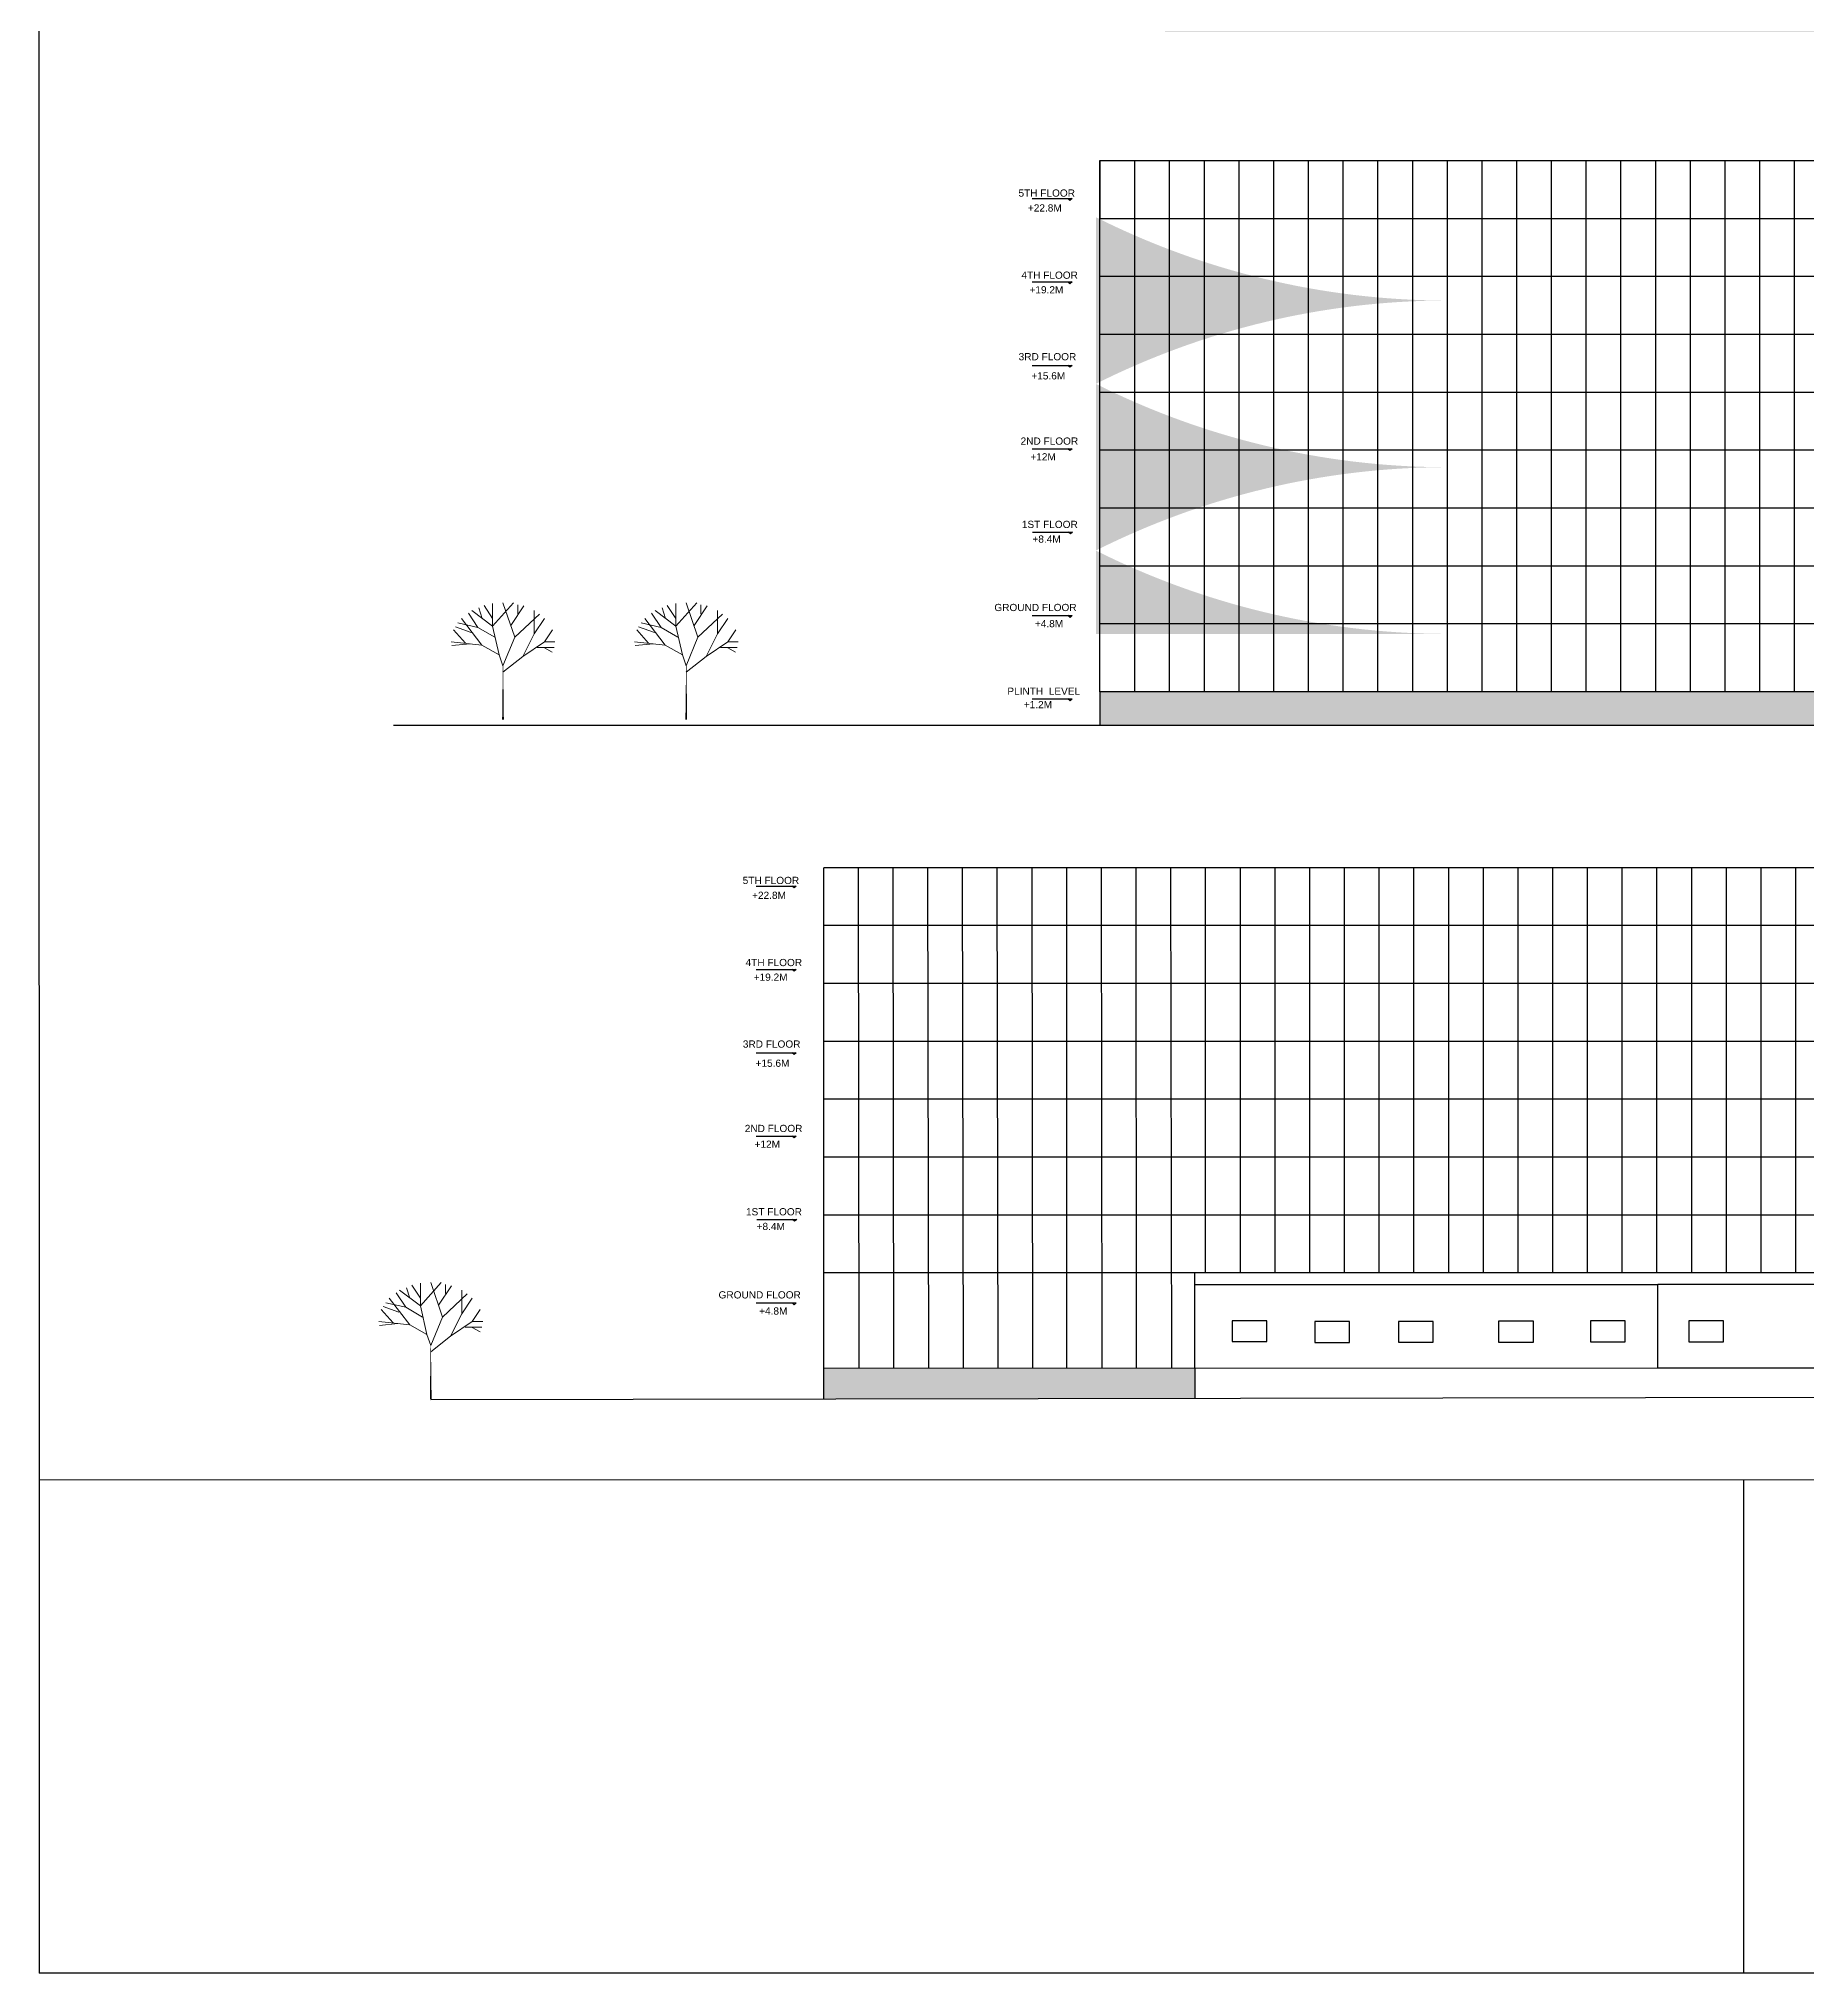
# Model space of a CAD drawing. Header units: millimetres. Extents: x 587797 to 2274247, y 1711 to 439204.
# Drawn here: x 693798 to 770167, y 1711 to 85285 of the extents above; entities that cross this region are included whole.
import ezdxf

# ---------------------------------------------------------------- set-up
doc = ezdxf.new("R2010")
doc.units = ezdxf.units.MM
doc.layers.add('finiture', color=7, linetype='Continuous', lineweight=20)
doc.styles.get("Standard").update_dxf_attribs({"font": 'arial.ttf'})

# ---------------------------------------------------------------- blocks, each defined once
blk = doc.blocks.new('02ETRE03')
for p, q in [((-0.8, 9.6), (0.8, 12)), ((0.9, 8.45), (0, 12)), ((-1.93, 9.47), (-2.67, 10.93)), ((-0.8, 9.6), (-2.4, 11.2)), ((-1.87, 11.47), (-1.6, 10.4)), ((-0.8, 10.4), (-1.46, 11.72)), ((-0.8, 9.6), (-0.8, 11.92)), ((0.6, 9.67), (1.6, 11.67)), ((0.9, 8.45), (2.8, 10.84)), ((1.13, 11.8), (1.13, 10.88)), ((2.4, 8.8), (2.4, 11.2)), ((-2.9, 7.85), (-3.81, 9.22)), ((-2.45, 8.96), (-3.67, 9.53)), ((-1.93, 9.47), (-3.47, 9.93)), ((-1.62, 7.65), (-3.2, 10.4)), ((-0.64, 8.45), (-1.93, 9.47)), ((-0.3, 6.65), (-0.8, 9.6)), ((2.4, 8.8), (3.2, 10.4)), ((3.2, 8), (3.81, 9.22)), ((-1.62, 7.65), (-4, 8)), ((-2.53, 7.78), (-3.94, 7.6)), ((-0.3, 6.65), (-1.62, 7.65)), ((0, 5.54), (0.9, 8.45)), ((1.52, 6.49), (2.4, 8.8)), ((1.52, 6.49), (3.2, 8)), ((3.2, 8), (4, 8)), ((0, 5.54), (-0.3, 6.65)), ((0, 4.87), (1.52, 6.49)), ((2.64, 7.42), (3.93, 7.4)), ((3.2, 7.37), (3.8, 6.93))]:
    blk.add_line(p, q)
blk.add_lwpolyline([(0, 0, 0.133, 0.0333, 0), (0, 5.54, 0.0333, 0.0333, 0)], format="xyseb")

msp = doc.modelspace()

# ---------------------------------------------------------------- hatches: boundary and pattern name
h = msp.add_hatch()
h.set_pattern_fill('AR-SAND', color=256, scale=21)
h.set_pattern_definition([(37.5, (2622892.4, -865534), (-33.60066, 1027.7678), [0, -810.768, 0, -906.78, 0, -866.775]), (7.5, (2622892.4, -865534), (943.9989, 1505.3327), [0, -437.388, 0, -730.758, 0, -280.035]), (327.5, (2622236.4, -865534), (1661.08398, 3.0181), [0, -266.7, 0, -960.12, 0, -1253.49]), (317.5, (2622236.4, -865534), (1603.46855, 468.1516), [0, -133.35, 0, -629.412, 0, -720.09])])
h.paths.add_polyline_path([(842464.694, 86846.679), (815464.694, 86846.679), (803464.694, 86846.679), (798464.694, 86846.679), (797464.694, 86846.679), (792464.694, 86846.679), (787464.694, 86846.679), (782464.694, 86846.679), (779464.694, 86846.679), (777464.694, 86846.679), (772464.694, 86846.679), (762464.694, 86846.679), (742464.694, 86846.679), (742464.694, 85589.732), (842464.694, 85589.732)])
h.paths.add_polyline_path([(856589.385, 147345.694), (861384.083, 147345.694), (861384.083, 148444.691), (856589.385, 148444.691)], flags=9)
h.paths.add_polyline_path([(845737.25, 41944.691), (850531.949, 41944.691), (850531.949, 43043.688), (845737.25, 43043.688)], flags=9)
h.paths.add_polyline_path([(846269.409, 85777.225), (851064.108, 85777.225), (851064.108, 86876.221), (846269.409, 86876.221)], flags=9)
h.paths.add_polyline_path([(838947.757, 118370.657), (843742.456, 118370.657), (843742.456, 119469.653), (838947.757, 119469.653)], flags=9)
h.paths.add_polyline_path([(733669.508, 63315.885), (735292.134, 63315.885), (735292.134, 63793.015), (733669.508, 63793.015)], flags=9)
h.paths.add_polyline_path([(732219.946, 46055.322), (735935.104, 46055.322), (735935.104, 46538.827), (732219.946, 46538.827)], flags=9)
h.paths.add_polyline_path([(733739.008, 59780.385), (735361.634, 59780.385), (735361.634, 60257.515), (733739.008, 60257.515)], flags=9)
h.paths.add_polyline_path([(733819.508, 56062.885), (735442.134, 56062.885), (735442.134, 56540.015), (733819.508, 56540.015)], flags=9)
h.paths.add_polyline_path([(733777.836, 52571.025), (735034.885, 52571.025), (735034.885, 53040.187), (733777.836, 53040.187)], flags=9)
h.paths.add_polyline_path([(733866.008, 49010.885), (735246.616, 49010.885), (735246.616, 49488.015), (733866.008, 49488.015)], flags=9)
h.paths.add_polyline_path([(733974.008, 45357.885), (735354.616, 45357.885), (735354.616, 45835.015), (733974.008, 45835.015)], flags=9)
h.paths.add_polyline_path([(733494.836, 41867.525), (734872.788, 41867.525), (734872.788, 42336.687), (733494.836, 42336.687)], flags=9)
h.paths.add_polyline_path([(733261.946, 63958.322), (735865.181, 63958.322), (735865.181, 64441.827), (733261.946, 64441.827)], flags=9)
h.paths.add_polyline_path([(733387.946, 60411.322), (735991.181, 60411.322), (735991.181, 60894.827), (733387.946, 60894.827)], flags=9)
h.paths.add_polyline_path([(733269.393, 56889.057), (735921.18, 56889.057), (735921.18, 57372.88), (733269.393, 57372.88)], flags=9)
h.paths.add_polyline_path([(733352.946, 53243.822), (736004.627, 53243.822), (736004.627, 53727.327), (733352.946, 53727.327)], flags=9)
h.paths.add_polyline_path([(733405.446, 49644.822), (735984.67, 49644.822), (735984.67, 50128.327), (733405.446, 50128.327)], flags=9)
h.paths.add_polyline_path([(732783.602, 42446.078), (736083.568, 42446.078), (736083.568, 42913.647), (732783.602, 42913.647)], flags=9)
h.paths.add_polyline_path([(738774.224, 106959.898), (740396.85, 106959.898), (740396.85, 107437.028), (738774.224, 107437.028)], flags=9)
h.paths.add_polyline_path([(737324.662, 89699.336), (741039.82, 89699.336), (741039.82, 90182.841), (737324.662, 90182.841)], flags=9)
h.paths.add_polyline_path([(738843.724, 103424.398), (740466.35, 103424.398), (740466.35, 103901.528), (738843.724, 103901.528)], flags=9)
h.paths.add_polyline_path([(738924.224, 99706.898), (740546.85, 99706.898), (740546.85, 100184.028), (738924.224, 100184.028)], flags=9)
h.paths.add_polyline_path([(738882.552, 96215.038), (740139.602, 96215.038), (740139.602, 96684.2), (738882.552, 96684.2)], flags=9)
h.paths.add_polyline_path([(738970.724, 92654.898), (740351.332, 92654.898), (740351.332, 93132.028), (738970.724, 93132.028)], flags=9)
h.paths.add_polyline_path([(739078.724, 89001.898), (740459.332, 89001.898), (740459.332, 89479.028), (739078.724, 89479.028)], flags=9)
h.paths.add_polyline_path([(738599.552, 85511.538), (739977.504, 85511.538), (739977.504, 85980.7), (738599.552, 85980.7)], flags=9)
h.paths.add_polyline_path([(738366.662, 107602.336), (740969.897, 107602.336), (740969.897, 108085.841), (738366.662, 108085.841)], flags=9)
h.paths.add_polyline_path([(738492.662, 104055.336), (741095.897, 104055.336), (741095.897, 104538.841), (738492.662, 104538.841)], flags=9)
h.paths.add_polyline_path([(738374.109, 100533.07), (741025.896, 100533.07), (741025.896, 101016.894), (738374.109, 101016.894)], flags=9)
h.paths.add_polyline_path([(738457.662, 96887.836), (741109.343, 96887.836), (741109.343, 97371.341), (738457.662, 97371.341)], flags=9)
h.paths.add_polyline_path([(738510.162, 93288.836), (741089.386, 93288.836), (741089.386, 93772.341), (738510.162, 93772.341)], flags=9)
h.paths.add_polyline_path([(737888.318, 86090.091), (741188.284, 86090.091), (741188.284, 86557.66), (737888.318, 86557.66)], flags=9)
h.paths.add_polyline_path([(832676.364, 139685.497), (834298.99, 139685.497), (834298.99, 140162.628), (832676.364, 140162.628)], flags=9)
h.paths.add_polyline_path([(831226.801, 122424.935), (834941.959, 122424.935), (834941.959, 122908.44), (831226.801, 122908.44)], flags=9)
h.paths.add_polyline_path([(832745.864, 136149.997), (834368.49, 136149.997), (834368.49, 136627.128), (832745.864, 136627.128)], flags=9)
h.paths.add_polyline_path([(832826.364, 132432.497), (834448.99, 132432.497), (834448.99, 132909.628), (832826.364, 132909.628)], flags=9)
h.paths.add_polyline_path([(832784.692, 128940.637), (834041.741, 128940.637), (834041.741, 129409.799), (832784.692, 129409.799)], flags=9)
h.paths.add_polyline_path([(832872.864, 125380.497), (834253.471, 125380.497), (834253.471, 125857.628), (832872.864, 125857.628)], flags=9)
h.paths.add_polyline_path([(832980.864, 121727.497), (834361.471, 121727.497), (834361.471, 122204.628), (832980.864, 122204.628)], flags=9)
h.paths.add_polyline_path([(832501.692, 118237.137), (833879.643, 118237.137), (833879.643, 118706.299), (832501.692, 118706.299)], flags=9)
h.paths.add_polyline_path([(832268.801, 140327.935), (834872.036, 140327.935), (834872.036, 140811.44), (832268.801, 140811.44)], flags=9)
h.paths.add_polyline_path([(832394.801, 136780.935), (834998.036, 136780.935), (834998.036, 137264.44), (832394.801, 137264.44)], flags=9)
h.paths.add_polyline_path([(832276.248, 133258.669), (834928.035, 133258.669), (834928.035, 133742.493), (832276.248, 133742.493)], flags=9)
h.paths.add_polyline_path([(832359.801, 129613.435), (835011.482, 129613.435), (835011.482, 130096.94), (832359.801, 130096.94)], flags=9)
h.paths.add_polyline_path([(832412.301, 126014.435), (834991.525, 126014.435), (834991.525, 126497.94), (832412.301, 126497.94)], flags=9)
h.paths.add_polyline_path([(831790.457, 118815.69), (835090.424, 118815.69), (835090.424, 119283.259), (831790.457, 119283.259)], flags=9)
h.paths.add_polyline_path([(752315.638, 169521.341), (753938.264, 169521.341), (753938.264, 169998.472), (752315.638, 169998.472)], flags=9)
h.paths.add_polyline_path([(750866.075, 152260.779), (754581.233, 152260.779), (754581.233, 152744.284), (750866.075, 152744.284)], flags=9)
h.paths.add_polyline_path([(752385.138, 165985.841), (754007.764, 165985.841), (754007.764, 166462.972), (752385.138, 166462.972)], flags=9)
h.paths.add_polyline_path([(752465.638, 162268.341), (754088.264, 162268.341), (754088.264, 162745.472), (752465.638, 162745.472)], flags=9)
h.paths.add_polyline_path([(752423.966, 158776.481), (753681.015, 158776.481), (753681.015, 159245.644), (752423.966, 159245.644)], flags=9)
h.paths.add_polyline_path([(752512.138, 155216.341), (753892.746, 155216.341), (753892.746, 155693.472), (752512.138, 155693.472)], flags=9)
h.paths.add_polyline_path([(752620.138, 151563.341), (754000.746, 151563.341), (754000.746, 152040.472), (752620.138, 152040.472)], flags=9)
h.paths.add_polyline_path([(752140.966, 148072.981), (753518.918, 148072.981), (753518.918, 148542.144), (752140.966, 148542.144)], flags=9)
h.paths.add_polyline_path([(751908.075, 170163.779), (754511.31, 170163.779), (754511.31, 170647.284), (751908.075, 170647.284)], flags=9)
h.paths.add_polyline_path([(752034.075, 166616.779), (754637.31, 166616.779), (754637.31, 167100.284), (752034.075, 167100.284)], flags=9)
h.paths.add_polyline_path([(751915.522, 163094.513), (754567.309, 163094.513), (754567.309, 163578.337), (751915.522, 163578.337)], flags=9)
h.paths.add_polyline_path([(751999.075, 159449.279), (754650.756, 159449.279), (754650.756, 159932.784), (751999.075, 159932.784)], flags=9)
h.paths.add_polyline_path([(752051.575, 155850.279), (754630.8, 155850.279), (754630.8, 156333.784), (752051.575, 156333.784)], flags=9)
h.paths.add_polyline_path([(751429.731, 148651.535), (754729.698, 148651.535), (754729.698, 149119.103), (751429.731, 149119.103)], flags=9)
h.paths.add_polyline_path([(950382.954, 15611.11), (962614.758, 15611.11), (962614.758, 17801.084), (950382.954, 17801.084)], flags=9)
h.paths.add_polyline_path([(950739.9, 11464.552), (964391.747, 11464.552), (964391.747, 13653.082), (950739.9, 13653.082)], flags=9)
h.paths.add_polyline_path([(950082.299, 19638.907), (970310.803, 19638.907), (970310.803, 21828.88), (950082.299, 21828.88)], flags=9)
h.paths.add_polyline_path([(950353.746, 24010.99), (970361.857, 24010.99), (970361.857, 26200.964), (950353.746, 26200.964)], flags=9)
h.paths.add_polyline_path([(993828.512, 23296.485), (999140.927, 23296.485), (999140.927, 25357.195), (993828.512, 25357.195)], flags=9)
h.paths.add_polyline_path([(938281.453, 23304.995), (942196.869, 23304.995), (942196.869, 25365.704), (938281.453, 25365.704)], flags=9)
h = msp.add_hatch()
h.set_pattern_fill('AR-SAND', color=256, scale=20)
h.set_pattern_definition([(37.5, (-3522270.85, -897069.45), (-32.00063, 978.82647), [0, -772.16, 0, -863.6, 0, -825.5]), (7.5, (-3522270.8, -897069.4), (899.04657, 1433.6502), [0, -416.56, 0, -695.96, 0, -266.7]), (327.5, (-3522895.7, -897069.45), (1581.98474, 2.87437), [0, -254, 0, -914.4, 0, -1193.8]), (317.5, (-3522895.7, -897069.4), (1527.1129, 445.85865), [0, -127, 0, -599.44, 0, -685.8])])
h.paths.add_polyline_path([(837902.19, 115272.157), (803902.19, 115272.157), (787902.19, 115272.157), (782902.19, 115272.157), (778902.19, 115272.157), (744902.19, 115272.157), (744902.19, 114072.157), (837902.19, 114072.157)])
h.paths.add_polyline_path([(820246.668, 57069.53), (739646.668, 57069.53), (739646.668, 55635.831), (820246.668, 55635.831)])
h.paths.add_polyline_path([(840246.668, 57069.53), (820246.668, 57069.53), (820246.668, 55635.831), (840246.668, 55635.831)])
h.paths.add_polyline_path([(743745.34, 27861.371), (727724.136, 27855.279), (727724.64, 26531.359), (743747.433, 26557.063)])
h = msp.add_hatch()
h.set_pattern_fill('AR-B816C', color=256, scale=30, angle=180)
h.set_pattern_definition([(180, (1630910.67, -1010144.1), (-240, -240), [468.75, -11.25]), (180, (1631150.67, -1010155.35), (-240, -240), [468.75, -11.25]), (270, (1630910.67, -1010144.1), (240, -240), [-251.25, 228.75]), (270, (1630921.92, -1010144.1), (240, -240), [-251.25, 228.75])])
h.paths.add_polyline_path([(739472.784, 63173.904), (739472.784, 63173.904, 0.115456379), (754472.783, 59573.904), (739472.784, 59573.904)])
h.paths.add_polyline_path([(739472.784, 70373.904, 0.115456388), (754472.784, 66773.904, 0.115456388), (739472.784, 63173.904)])
h.paths.add_polyline_path([(754472.784, 73973.904, 0.115456388), (739472.784, 70373.904), (739472.784, 77573.904, 0.115456388)])

# ---------------------------------------------------------------- linework, layer by layer
for p, q in [((693798.271, 141700.138), (693824.454, 1711.06)), ((739646.668, 57069.53), (739646.668, 80019.53)), ((739646.668, 80019.53), (820246.668, 80019.53)), ((739646.668, 80019.53), (740646.668, 80019.53)), ((739646.668, 80019.53), (741146.668, 80019.53)), ((739646.668, 80019.53), (739646.668, 78519.53)), ((739646.668, 80019.53), (739646.668, 78019.53)), ((739646.668, 80019.53), (739646.668, 77519.53)), ((741146.668, 80019.53), (741146.668, 57069.53)), ((742646.668, 80019.53), (742646.668, 57069.53)), ((744146.668, 80019.53), (744146.668, 57069.53)), ((745646.668, 80019.53), (745646.668, 57069.53)), ((747146.668, 80019.53), (747146.668, 57069.53)), ((748646.668, 80019.53), (748646.668, 57069.53)), ((750146.668, 80019.53), (750146.668, 57069.53)), ((751646.668, 80019.53), (751646.668, 57069.53)), ((753146.668, 80019.53), (753146.668, 57069.53)), ((754646.668, 80019.53), (754646.668, 57069.53)), ((756146.668, 80019.53), (756146.668, 57069.53)), ((757646.668, 80019.53), (757646.668, 57069.53)), ((759146.668, 80019.53), (759146.668, 57069.53)), ((760646.668, 80019.53), (760646.668, 57069.53)), ((762146.668, 80019.53), (762146.668, 57069.53)), ((763646.668, 80019.53), (763646.668, 57069.53)), ((765146.668, 80019.53), (765146.668, 57069.53)), ((766646.668, 80019.53), (766646.668, 57069.53)), ((768146.668, 80019.53), (768146.668, 57069.53)), ((769646.668, 80019.53), (769646.668, 57069.53)), ((736718.106, 78374.18), (738447.606, 78374.18)), ((738353.106, 78289.68), (738266.606, 78374.18)), ((738447.606, 78374.18), (738353.106, 78289.68)), ((739646.668, 77519.53), (820246.668, 77519.53)), ((736718.106, 74774.18), (738447.606, 74774.18)), ((738353.106, 74689.68), (738266.606, 74774.18)), ((738447.606, 74774.18), (738353.106, 74689.68)), ((739646.668, 75019.53), (820246.668, 75019.53)), ((739646.668, 72519.53), (820246.668, 72519.53)), ((736718.106, 71174.18), (738447.606, 71174.18)), ((738353.106, 71089.68), (738266.606, 71174.18)), ((738447.606, 71174.18), (738353.106, 71089.68)), ((739646.668, 70019.53), (820246.668, 70019.53)), ((739646.668, 70019.53), (820246.668, 70019.53)), ((736718.106, 67574.18), (738447.606, 67574.18)), ((738353.106, 67489.68), (738266.606, 67574.18)), ((738447.606, 67574.18), (738353.106, 67489.68)), ((739646.668, 67519.53), (820246.668, 67519.53)), ((739646.668, 65019.53), (820246.668, 65019.53)), ((736740.606, 63974.18), (738470.106, 63974.18)), ((738375.606, 63889.68), (738289.106, 63974.18)), ((738470.106, 63974.18), (738375.606, 63889.68)), ((739646.668, 62519.53), (820246.668, 62519.53)), ((736718.106, 60374.18), (738447.606, 60374.18)), ((738359.223, 60283.705), (738266.606, 60374.18)), ((738447.606, 60374.18), (738359.223, 60283.705)), ((739646.668, 60019.53), (820246.668, 60019.53)), ((840246.668, 57069.53), (739646.668, 57069.53)), ((739646.668, 57069.53), (739646.668, 55635.831)), ((736718.106, 56774.18), (738447.606, 56774.18)), ((738359.223, 56683.705), (738266.606, 56774.18)), ((738447.606, 56774.18), (738359.223, 56683.705)), ((709134.807, 55635.831), (857469.616, 55635.831)), ((727724.64, 26531.359), (727715.917, 49468.977)), ((820715.917, 49468.977), (727715.917, 49468.977)), ((729250.589, 27855.859), (729215.917, 49468.977)), ((730750.588, 27856.43), (730715.917, 49468.977)), ((732250.587, 27857), (732215.917, 49468.977)), ((733750.586, 27857.571), (733715.917, 49468.977)), ((735250.585, 27858.141), (735215.917, 49468.977)), ((736750.584, 27858.711), (736715.917, 49468.977)), ((738224.115, 27859.272), (738215.917, 49468.977)), ((739750.582, 27859.852), (739715.917, 49468.977)), ((741224.109, 27860.413), (741215.917, 49468.977)), ((742750.58, 27860.993), (742715.917, 49468.977)), ((744215.917, 31968.977), (744215.917, 49468.977)), ((745715.917, 31968.977), (745715.917, 49468.977)), ((747215.917, 31968.977), (747215.917, 49468.977)), ((748715.917, 31968.977), (748715.917, 49468.977)), ((750215.917, 31968.977), (750215.917, 49468.977)), ((751715.917, 31968.977), (751715.917, 49468.977)), ((753215.917, 31968.977), (753215.917, 49468.977)), ((754715.917, 31968.977), (754715.917, 49468.977)), ((756215.917, 31968.977), (756215.917, 49468.977)), ((757715.917, 31968.977), (757715.917, 49468.977)), ((759215.917, 31968.977), (759215.917, 49468.977)), ((760715.917, 31968.977), (760715.917, 49468.977)), ((762215.917, 31968.977), (762215.917, 49468.977)), ((763715.917, 31968.977), (763715.917, 49468.977)), ((765215.917, 31968.977), (765215.917, 49468.977)), ((766715.917, 31968.977), (766715.917, 49468.977)), ((768215.917, 31968.977), (768215.917, 49468.977)), ((769715.917, 31968.977), (769715.917, 49468.977)), ((724802.03, 48680.477), (726531.53, 48680.477)), ((726437.03, 48595.977), (726350.53, 48680.477)), ((726531.53, 48680.477), (726437.03, 48595.977)), ((820715.917, 46968.977), (727715.917, 46968.977)), ((724802.03, 45080.477), (726531.53, 45080.477)), ((726437.03, 44995.977), (726350.53, 45080.477)), ((726531.53, 45080.477), (726437.03, 44995.977)), ((820715.917, 44468.977), (727715.917, 44468.977)), ((820715.917, 41968.977), (727715.917, 41968.977)), ((724802.03, 41480.477), (726531.53, 41480.477)), ((726437.03, 41395.977), (726350.53, 41480.477)), ((726531.53, 41480.477), (726437.03, 41395.977)), ((820715.917, 39468.977), (727715.917, 39468.977)), ((724802.03, 37880.477), (726531.53, 37880.477)), ((726437.03, 37795.977), (726350.53, 37880.477)), ((726531.53, 37880.477), (726437.03, 37795.977)), ((820715.917, 36968.977), (727715.917, 36968.977)), ((724824.53, 34280.477), (726554.03, 34280.477)), ((726459.53, 34195.977), (726373.03, 34280.477)), ((726554.03, 34280.477), (726459.53, 34195.977)), ((820715.917, 34468.977), (727715.917, 34468.977)), ((820715.917, 31968.977), (727715.917, 31968.977)), ((743745.328, 27868.977), (743745.328, 31968.977)), ((743745.328, 31468.977), (763745.328, 31468.977)), ((763745.328, 27868.977), (763745.328, 31468.977)), ((802345.328, 31468.977), (763745.328, 31468.977)), ((724802.03, 30680.477), (726531.53, 30680.477)), ((726443.146, 30590.002), (726350.53, 30680.477)), ((726531.53, 30680.477), (726443.146, 30590.002)), ((743745.328, 27868.977), (743745.328, 29868.977)), ((745364.269, 29899.916), (745364.269, 28999.916)), ((746864.269, 29899.916), (745364.269, 29899.916)), ((746864.269, 28999.916), (746864.269, 29899.916)), ((748937.548, 29863.596), (748937.548, 28963.596)), ((750437.548, 29863.596), (748937.548, 29863.596)), ((750437.548, 28963.596), (750437.548, 29863.596)), ((752547.47, 29869.513), (752547.47, 28969.513)), ((754047.47, 29869.513), (752547.47, 29869.513)), ((754047.47, 28969.513), (754047.47, 29869.513)), ((756874.192, 29878.311), (756874.192, 28978.311)), ((758374.192, 29878.311), (756874.192, 29878.311)), ((758374.192, 28978.311), (758374.192, 29878.311)), ((760840.814, 29890.617), (760840.814, 28990.617)), ((762340.814, 29890.617), (760840.814, 29890.617)), ((762340.814, 28990.617), (762340.814, 29890.617)), ((765092.102, 29893.768), (765092.102, 28993.768)), ((766592.102, 29893.768), (765092.102, 29893.768)), ((766592.102, 28993.768), (766592.102, 29893.768)), ((745364.269, 28999.916), (746864.269, 28999.916)), ((748937.548, 28963.596), (750437.548, 28963.596)), ((752547.47, 28969.513), (754047.47, 28969.513)), ((756874.192, 28978.311), (758374.192, 28978.311)), ((760840.814, 28990.617), (762340.814, 28990.617)), ((765092.102, 28993.768), (766592.102, 28993.768)), ((727724.136, 27855.279), (763745.328, 27868.977)), ((743745.328, 27868.977), (743747.433, 26557.063)), ((763745.328, 27868.977), (768745.328, 27868.977)), ((768745.328, 27868.977), (778745.328, 27868.977)), ((710737.116, 26504.108), (882883.258, 26780.266)), ((892673.137, 23040.468), (693820.469, 23014.855)), ((767452.801, 23024.339), (767452.801, 1711.06)), ((892612.352, 1711.06), (693824.454, 1711.06))]:
    msp.add_line(p, q)

# ---------------------------------------------------------------- block references
at = {"layer": 'finiture', "linetype": 'Continuous', "xscale": 560.8796432562318, "yscale": 420.6597324448817, "zscale": 560.8796432571191}
for p in [(713858.596, 55869.53), (713858.596, 55869.53), (721777.178, 55869.53), (710737.116, 26504.108)]:
    msp.add_blockref('02ETRE03', p, dxfattribs=at)

# ---------------------------------------------------------------- texts
for s, p in [('5TH FLOOR', (736129.606, 78461.18)), ('+22.8M', (736536.106, 77817.68)), ('4TH FLOOR', (736255.606, 74914.18)), ('+19.2M', (736605.606, 74282.18)), ('3RD FLOOR', (736137.106, 71392.18)), ('+15.6M', (736686.106, 70564.68)), ('2ND FLOOR', (736220.606, 67746.68)), ('+12M', (736643.106, 67066.18)), ('1ST FLOOR', (736273.106, 64147.68)), ('+8.4M', (736732.606, 63512.68)), ('GROUND FLOOR', (735087.606, 60558.18)), ('+4.8M', (736840.606, 59859.68)), ('PLINTH  LEVEL', (735648.606, 56941.18)), ('+1.2M', (736360.106, 56362.68)), ('5TH FLOOR', (724213.53, 48767.477)), ('+22.8M', (724620.03, 48123.977)), ('4TH FLOOR', (724339.53, 45220.477)), ('+19.2M', (724689.53, 44588.477)), ('3RD FLOOR', (724221.03, 41698.477)), ('+15.6M', (724770.03, 40870.977)), ('2ND FLOOR', (724304.53, 38052.977)), ('+12M', (724727.03, 37372.477)), ('1ST FLOOR', (724357.03, 34453.977)), ('+8.4M', (724816.53, 33818.977)), ('GROUND FLOOR', (723171.53, 30864.477)), ('+4.8M', (724924.53, 30165.977))]:
    msp.add_text(s, height=311.5).set_placement(p)
at = {"insert": (701408.226, 15552.749), "char_height": 7, "attachment_point": 1}
msp.add_mtext('ELEVATION', dxfattribs=at)
at = {"insert": (707388.405, 13295.486), "char_height": 2.5, "attachment_point": 1}
msp.add_mtext_dynamic_manual_height_columns('ELEVATION', width=1391.51204, gutter_width=12.5, heights=[0], dxfattribs=at)

doc.saveas('drawing.dxf')
